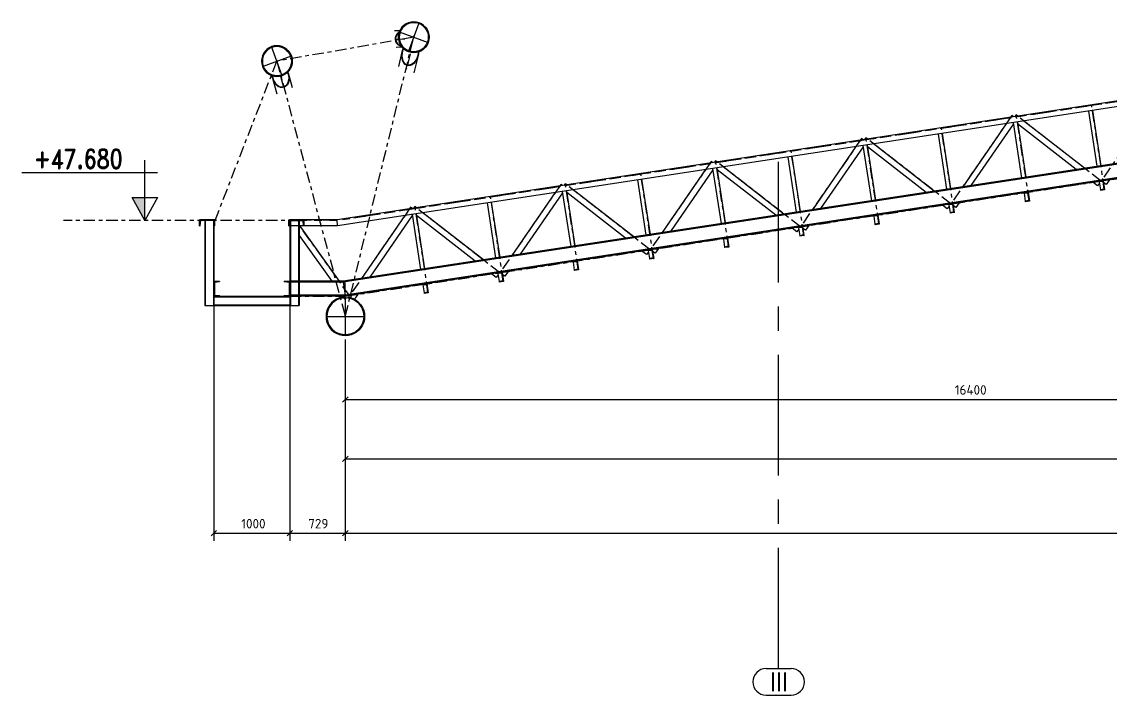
# Model space of a CAD drawing. Header units: millimetres. Extents: x 2368 to 8313, y 7493 to 11698.
# Drawn here: x 3819.5 to 4106.1, y 10291.8 to 10469 of the extents above; entities that cross this region are included whole.
import ezdxf
from ezdxf.enums import TextEntityAlignment as Align

# ---------------------------------------------------------------- set-up
doc = ezdxf.new("R2010")
doc.units = ezdxf.units.MM
for name, pattern in [('CENTER', [50.8, 31.75, -6.35, 6.35, -6.35]), ('XKITLINE00', [0]), ('XKITLINE02', [4, 2, -2]), ('XKITLINE03', [6, 3, -1, 1, -1])]:
    doc.linetypes.add(name, pattern=pattern)
doc.layers.add('3', color=120, linetype='Continuous')
doc.styles.add('ARIAL_NARROW', font='ARIALN.TTF')
doc.styles.add('ISOCPEUR', font='isocpeur.ttf')
doc.styles.add('ROMAND', font='romand.shx')

# ---------------------------------------------------------------- blocks, each defined once
blk = doc.blocks.new('KESIT')
for p, q in [((-3.74, 18.57), (-3.74, 20.07)), ((0.28, 20.07), (-3.74, 20.07)), ((19.72, 20.07), (23.74, 20.07)), ((23.74, 18.57), (23.74, 20.07)), ((-3.74, 18.57), (-3.57, 18.57)), ((-2.35, 19.9), (-2.4, 19.9)), ((-0.05, 19.9), (0, 19.9)), ((0.28, 18.57), (0.12, 18.57)), ((19.72, 18.57), (19.88, 18.57)), ((20, 19.9), (20.05, 19.9)), ((22.4, 19.9), (22.35, 19.9)), ((23.74, 18.57), (23.57, 18.57)), ((1.5, 4.02), (1.5, 3.86)), ((20, 0), (20, 4.13)), ((1.5, 0), (0, 0)), ((1.5, 0), (1.5, 0.17))]:
    blk.add_line(p, q)
at = {"color": 7, "linetype": 'XKITLINE00'}
for p, q in [((0.28, 18.57), (0.28, 20.07)), ((19.72, 18.57), (19.72, 20.07)), ((-3.57, 18.57), (-3.46, 19.9)), ((0, 19.9), (-3.46, 19.9)), ((-2.4, 19.9), (-2.4, -2.39)), ((-2.26, 19.9), (-2.26, -2.39)), ((-0.14, 19.9), (-0.14, -2.39)), ((0, 19.9), (0, 4.31)), ((0.11, 18.57), (0, 19.9)), ((0.12, 18.57), (0.11, 18.58)), ((19.88, 18.57), (19.89, 18.58)), ((19.89, 18.57), (20, 19.9)), ((20, 19.9), (20, -2.39)), ((20, 19.9), (23.46, 19.9)), ((20.14, 19.9), (20.14, -2.39)), ((22.26, 19.9), (22.26, -2.39)), ((22.4, 19.9), (22.4, -2.39)), ((23.57, 18.57), (23.46, 19.9)), ((0, 4.31), (0, 4.02)), ((1.5, 4.02), (0, 4.02)), ((0, 4.02), (0, -2.39)), ((1.5, 3.85), (0.17, 3.74)), ((0.17, 3.74), (0.17, 0.28)), ((1.5, 3.86), (1.49, 3.84)), ((20, 4.02), (18.5, 4.02)), ((18.5, 4.02), (18.5, 3.85)), ((19.83, 3.74), (18.5, 3.85)), ((19.83, 3.74), (19.83, 0.28)), ((20, 4.13), (20, 4)), ((20, 4), (20, 3.88)), ((1.5, 0.17), (0.17, 0.28)), ((19.83, 0.28), (18.5, 0.17)), ((18.5, 0), (18.5, 0.17)), ((20, 0), (18.5, 0)), ((-2.4, -1.89), (-2.4, -2.06)), ((22.4, -2.39), (-2.4, -2.39)), ((20, -0.14), (0, -0.14)), ((20, -2.25), (0, -2.25)), ((18.5, 0), (1.5, 0))]:
    blk.add_line(p, q, dxfattribs=at)
at = {"color": 1, "linetype": 'XKITLINE03'}
blk.add_line((20, 0), (20, 0.37), dxfattribs=at)
at = {"color": 1, "linetype": 'XKITLINE00'}
blk.add_circle((20, 0.18), 0.01, dxfattribs=at)

msp = doc.modelspace()

# ---------------------------------------------------------------- linework, layer by layer
at = {"color": 8, "linetype": 'XKITLINE00'}
for p, q in [((3919.478, 10467.4952), (3919.0721, 10466.9131)), ((3919.6588, 10467.3429), (3919.2765, 10466.7946)), ((3919.9784, 10467.9977), (3919.478, 10467.4952)), ((3920.1301, 10467.8162), (3919.6588, 10467.3429)), ((3920.5582, 10468.4054), (3919.9784, 10467.9977)), ((3920.6762, 10468.2001), (3920.1301, 10467.8162)), ((3921.1996, 10468.7057), (3920.5582, 10468.4054)), ((3921.2803, 10468.483), (3920.6762, 10468.2001)), ((3921.8832, 10468.8896), (3921.1996, 10468.7057)), ((3921.9241, 10468.6563), (3921.2803, 10468.483)), ((3922.5882, 10468.9516), (3921.8832, 10468.8896)), ((3922.5882, 10468.7146), (3921.9241, 10468.6563)), ((3923.2932, 10468.8896), (3922.5882, 10468.9516)), ((3923.2522, 10468.6563), (3922.5882, 10468.7146)), ((3923.896, 10468.483), (3923.2522, 10468.6563)), ((3923.9768, 10468.7057), (3923.2932, 10468.8896)), ((3924.5002, 10468.2001), (3923.896, 10468.483)), ((3924.6182, 10468.4054), (3923.9768, 10468.7057)), ((3925.0462, 10467.8162), (3924.5002, 10468.2001)), ((3925.1979, 10467.9977), (3924.6182, 10468.4054)), ((3925.0462, 10467.8162), (3925.5175, 10467.3429)), ((3925.1979, 10467.9977), (3925.6983, 10467.4952)), ((3925.5175, 10467.3429), (3925.8998, 10466.7946)), ((3925.6983, 10467.4952), (3926.1042, 10466.9131)), ((3918.8384, 10466.6109), (3917.558, 10466.5756)), ((3917.6943, 10464.7538), (3917.6769, 10464.2634)), ((3917.6769, 10464.2634), (3917.7882, 10463.783)), ((3917.8395, 10465.2295), (3917.6943, 10464.7538)), ((3917.8107, 10464.7405), (3917.7941, 10464.2725)), ((3917.7941, 10464.2725), (3917.9003, 10463.814)), ((3917.9493, 10465.1945), (3917.8107, 10464.7405)), ((3918.1052, 10465.6668), (3917.8395, 10465.2295)), ((3918.2029, 10465.6118), (3917.9493, 10465.1945)), ((3918.4782, 10466.0437), (3918.1052, 10465.6668)), ((3918.5588, 10465.9715), (3918.2029, 10465.6118)), ((3918.7497, 10466.2188), (3918.4782, 10466.0437)), ((3918.5898, 10465.5825), (3918.5282, 10464.8746)), ((3918.5282, 10465.2412), (3918.5282, 10464.8746)), ((3918.5282, 10464.8746), (3918.5898, 10464.1666)), ((3918.7094, 10466.0687), (3918.5588, 10465.9715)), ((3918.773, 10466.269), (3918.5898, 10465.5825)), ((3918.7497, 10466.2188), (3918.7094, 10466.0687)), ((3918.7655, 10466.2928), (3918.7497, 10466.2188)), ((3918.8223, 10465.5414), (3918.7642, 10464.8746)), ((3918.7642, 10464.8746), (3918.8223, 10464.2078)), ((3918.7823, 10466.337), (3918.7655, 10466.2928)), ((3919.0721, 10466.9131), (3918.773, 10466.269)), ((3918.8386, 10466.5275), (3918.7823, 10466.337)), ((3918.9948, 10466.1879), (3918.8223, 10465.5414)), ((3918.8384, 10466.6109), (3918.8386, 10466.5275)), ((3919.2765, 10466.7946), (3918.9948, 10466.1879)), ((3925.8998, 10466.7946), (3926.1815, 10466.1879)), ((3926.1042, 10466.9131), (3926.4033, 10466.269)), ((3926.1815, 10466.1879), (3926.3541, 10465.5414)), ((3926.3541, 10465.5414), (3926.4122, 10464.8746)), ((3926.4122, 10464.8746), (3926.3541, 10464.2078)), ((3926.4033, 10466.269), (3926.5865, 10465.5825)), ((3926.5865, 10465.5825), (3926.6482, 10464.8746)), ((3926.6482, 10464.8746), (3926.5865, 10464.1666)), ((3926.6482, 10465.2412), (3926.6482, 10464.8746)), ((3883.9784, 10461.6999), (3883.478, 10461.1974)), ((3884.1301, 10461.5184), (3883.6588, 10461.0451)), ((3884.5582, 10462.1075), (3883.9784, 10461.6999)), ((3884.6762, 10461.9023), (3884.1301, 10461.5184)), ((3885.1996, 10462.4078), (3884.5582, 10462.1075)), ((3885.2803, 10462.1852), (3884.6762, 10461.9023)), ((3885.8832, 10462.5918), (3885.1996, 10462.4078)), ((3885.9241, 10462.3584), (3885.2803, 10462.1852)), ((3886.5882, 10462.6537), (3885.8832, 10462.5918)), ((3886.5882, 10462.4167), (3885.9241, 10462.3584)), ((3887.2932, 10462.5918), (3886.5882, 10462.6537)), ((3887.2522, 10462.3584), (3886.5882, 10462.4167)), ((3887.896, 10462.1852), (3887.2522, 10462.3584)), ((3887.9768, 10462.4078), (3887.2932, 10462.5918)), ((3888.5002, 10461.9023), (3887.896, 10462.1852)), ((3888.6182, 10462.1075), (3887.9768, 10462.4078)), ((3889.0462, 10461.5184), (3888.5002, 10461.9023)), ((3889.1979, 10461.6999), (3888.6182, 10462.1075)), ((3889.0462, 10461.5184), (3889.5175, 10461.0451)), ((3889.1979, 10461.6999), (3889.6983, 10461.1974)), ((3917.7882, 10463.783), (3918.0227, 10463.3367)), ((3917.9003, 10463.814), (3918.1241, 10463.3881)), ((3919.4777, 10462.2543), (3917.9801, 10462.2131)), ((3918.0227, 10463.3367), (3918.3684, 10462.9468)), ((3918.1241, 10463.3881), (3918.4541, 10463.0161)), ((3918.8082, 10462.633), (3918.3684, 10462.9468)), ((3918.8738, 10462.7165), (3918.4541, 10463.0161)), ((3918.5898, 10464.1666), (3918.773, 10463.4802)), ((3918.773, 10463.4802), (3919.0721, 10462.8361)), ((3919.32, 10462.4109), (3918.8082, 10462.633)), ((3918.8223, 10464.2078), (3918.9948, 10463.5612)), ((3919.2603, 10462.5488), (3918.8738, 10462.7165)), ((3918.9948, 10463.5612), (3919.2765, 10462.9546)), ((3919.0721, 10462.8361), (3919.478, 10462.2539)), ((3919.2603, 10462.5488), (3919.3625, 10462.4018)), ((3919.2603, 10462.5488), (3919.2988, 10462.5028)), ((3919.2765, 10462.9546), (3919.6588, 10462.4063)), ((3919.3165, 10462.4856), (3919.2988, 10462.5028)), ((3919.3625, 10462.4018), (3919.32, 10462.4109)), ((3919.4011, 10462.3643), (3919.3625, 10462.4018)), ((3919.478, 10462.2539), (3919.9784, 10461.7514)), ((3919.7896, 10461.9133), (3919.5741, 10461.3763)), ((3919.6588, 10462.4063), (3920.1301, 10461.9329)), ((3919.8684, 10461.8397), (3919.6675, 10461.3392)), ((3919.7896, 10461.9133), (3919.8274, 10461.8715)), ((3919.8072, 10461.9054), (3919.7896, 10461.9133)), ((3919.8274, 10461.8903), (3919.8072, 10461.9054)), ((3919.8512, 10461.8792), (3919.8274, 10461.8903)), ((3919.8684, 10461.8397), (3919.8274, 10461.8715)), ((3919.888, 10461.8362), (3919.8684, 10461.8397)), ((3919.8991, 10461.831), (3919.888, 10461.8362)), ((3920.5582, 10461.3438), (3919.9784, 10461.7514)), ((3920.6762, 10461.549), (3920.1301, 10461.9329)), ((3921.2803, 10461.2661), (3920.6762, 10461.549)), ((3924.5002, 10461.549), (3923.896, 10461.2661)), ((3925.0462, 10461.9329), (3924.5002, 10461.549)), ((3925.1979, 10461.7514), (3924.6182, 10461.3438)), ((3925.5175, 10462.4063), (3925.0462, 10461.9329)), ((3925.6983, 10462.2539), (3925.1979, 10461.7514)), ((3925.8998, 10462.9546), (3925.5175, 10462.4063)), ((3926.1042, 10462.8361), (3925.6983, 10462.2539)), ((3926.1815, 10463.5612), (3925.8998, 10462.9546)), ((3926.4033, 10463.4802), (3926.1042, 10462.8361)), ((3926.3541, 10464.2078), (3926.1815, 10463.5612)), ((3926.5865, 10464.1666), (3926.4033, 10463.4802)), ((3882.5898, 10459.2848), (3882.5282, 10458.5769)), ((3882.5282, 10458.9415), (3882.5282, 10458.5769)), ((3882.5282, 10458.5769), (3882.5898, 10457.869)), ((3882.773, 10459.9712), (3882.5898, 10459.2848)), ((3882.8223, 10459.2437), (3882.7642, 10458.5769)), ((3882.7642, 10458.5769), (3882.8223, 10457.9101)), ((3883.0721, 10460.6153), (3882.773, 10459.9712)), ((3882.9948, 10459.8902), (3882.8223, 10459.2437)), ((3883.2765, 10460.4968), (3882.9948, 10459.8902)), ((3883.478, 10461.1974), (3883.0721, 10460.6153)), ((3883.6588, 10461.0451), (3883.2765, 10460.4968)), ((3889.5175, 10461.0451), (3889.8998, 10460.4968)), ((3889.6983, 10461.1974), (3890.1042, 10460.6153)), ((3889.8998, 10460.4968), (3890.1815, 10459.8902)), ((3890.1042, 10460.6153), (3890.4033, 10459.9712)), ((3890.1815, 10459.8902), (3890.3541, 10459.2437)), ((3890.3541, 10459.2437), (3890.4122, 10458.5769)), ((3890.4122, 10458.5769), (3890.3541, 10457.9101)), ((3890.4033, 10459.9712), (3890.5865, 10459.2848)), ((3890.5865, 10459.2848), (3890.6482, 10458.5769)), ((3890.6482, 10458.5769), (3890.5865, 10457.869)), ((3890.6482, 10458.9415), (3890.6482, 10458.5769)), ((3919.5741, 10461.3763), (3918.5519, 10457.1926)), ((3919.4113, 10460.6744), (3919.3592, 10459.9669)), ((3919.3592, 10459.9669), (3919.4204, 10459.2892)), ((3919.5741, 10461.3763), (3919.4113, 10460.6744)), ((3919.4204, 10459.2892), (3919.592, 10458.6753)), ((3919.5121, 10460.6693), (3919.4624, 10459.994)), ((3919.4624, 10459.994), (3919.5208, 10459.3473)), ((3919.6675, 10461.3392), (3919.5121, 10460.6693)), ((3919.5208, 10459.3473), (3919.6845, 10458.7615)), ((3919.592, 10458.6753), (3919.8651, 10458.1561)), ((3919.6845, 10458.7615), (3919.9452, 10458.266)), ((3921.1996, 10461.0434), (3920.5582, 10461.3438)), ((3921.8832, 10460.8595), (3921.1996, 10461.0434)), ((3921.9241, 10461.0929), (3921.2803, 10461.2661)), ((3922.5882, 10460.7976), (3921.8832, 10460.8595)), ((3922.5882, 10461.0345), (3921.9241, 10461.0929)), ((3922.9797, 10458.5943), (3922.5731, 10458.1326)), ((3923.2522, 10461.0929), (3922.5882, 10461.0345)), ((3923.2932, 10460.8595), (3922.5882, 10460.7976)), ((3923.6648, 10459.7484), (3922.6426, 10455.5646)), ((3923.3182, 10459.1546), (3922.9797, 10458.5943)), ((3923.3995, 10459.0873), (3923.0448, 10458.5001)), ((3923.896, 10461.2661), (3923.2522, 10461.0929)), ((3923.9768, 10461.0434), (3923.2932, 10460.8595)), ((3923.5715, 10459.7856), (3923.3182, 10459.1546)), ((3923.6648, 10459.7484), (3923.3995, 10459.0873)), ((3923.7268, 10460.4554), (3923.5715, 10459.7856)), ((3923.8277, 10460.4503), (3923.6648, 10459.7484)), ((3923.738, 10460.9729), (3923.7179, 10460.9738)), ((3923.7643, 10460.9649), (3923.7268, 10460.4554)), ((3923.7643, 10460.9649), (3923.738, 10460.9729)), ((3923.7976, 10460.9722), (3923.7643, 10460.9649)), ((3923.8682, 10461.0012), (3923.7976, 10460.9722)), ((3923.8422, 10461.004), (3923.8156, 10461.0001)), ((3923.8682, 10461.0012), (3923.8277, 10460.4503)), ((3923.8682, 10461.0012), (3923.8422, 10461.004)), ((3924.6182, 10461.3438), (3923.9768, 10461.0434)), ((3882.5898, 10457.869), (3882.773, 10457.1825)), ((3882.773, 10457.1825), (3883.0721, 10456.5385)), ((3882.8223, 10457.9101), (3882.9948, 10457.2636)), ((3882.9948, 10457.2636), (3883.2765, 10456.657)), ((3883.0721, 10456.5385), (3883.478, 10455.9563)), ((3883.2765, 10456.657), (3883.6588, 10456.1087)), ((3883.478, 10455.9563), (3883.9784, 10455.4539)), ((3883.6588, 10456.1087), (3884.1301, 10455.6354)), ((3889.5175, 10456.1087), (3889.0462, 10455.6354)), ((3889.6983, 10455.9563), (3889.1979, 10455.4539)), ((3889.4844, 10455.7176), (3889.4115, 10455.6338)), ((3889.4844, 10455.7176), (3889.4399, 10455.6969)), ((3889.4844, 10455.7176), (3889.5844, 10455.4898)), ((3889.8998, 10456.657), (3889.5175, 10456.1087)), ((3890.1042, 10456.5385), (3889.6983, 10455.9563)), ((3890.1815, 10457.2636), (3889.8998, 10456.657)), ((3890.4033, 10457.1825), (3890.1042, 10456.5385)), ((3890.3541, 10457.9101), (3890.1815, 10457.2636)), ((3890.5865, 10457.869), (3890.4033, 10457.1825)), ((3919.8651, 10458.1561), (3920.2263, 10457.7575)), ((3919.9452, 10458.266), (3920.2899, 10457.8856)), ((3920.6573, 10457.4996), (3920.2263, 10457.7575)), ((3920.7012, 10457.6395), (3920.2899, 10457.8856)), ((3921.1366, 10457.3953), (3920.6573, 10457.4996)), ((3921.1586, 10457.5399), (3920.7012, 10457.6395)), ((3921.6401, 10457.4497), (3921.1366, 10457.3953)), ((3921.6391, 10457.5919), (3921.1586, 10457.5399)), ((3922.1186, 10457.7928), (3921.6391, 10457.5919)), ((3922.1425, 10457.6603), (3921.6401, 10457.4497)), ((3922.5731, 10458.1326), (3922.1186, 10457.7928)), ((3922.6187, 10458.0164), (3922.1425, 10457.6603)), ((3923.0448, 10458.5001), (3922.6187, 10458.0164)), ((3884.5582, 10455.0462), (3883.9784, 10455.4539)), ((3884.6762, 10455.2515), (3884.1301, 10455.6354)), ((3885.1996, 10454.7459), (3884.5582, 10455.0462)), ((3885.2803, 10454.9686), (3884.6762, 10455.2515)), ((3885.8832, 10454.562), (3885.1996, 10454.7459)), ((3885.9241, 10454.7954), (3885.2803, 10454.9686)), ((3885.3611, 10454.7024), (3885.3351, 10454.6984)), ((3885.44, 10454.6576), (3885.3351, 10454.6984)), ((3885.3351, 10454.6984), (3885.3578, 10454.4484)), ((3885.3578, 10454.4484), (3885.5293, 10453.7828)), ((3885.4572, 10454.6603), (3885.44, 10454.6576)), ((3885.44, 10454.6576), (3885.4582, 10454.457)), ((3885.4831, 10454.6696), (3885.4572, 10454.6603)), ((3885.4582, 10454.457), (3885.6219, 10453.8217)), ((3885.5293, 10453.7828), (3886.5515, 10449.989)), ((3885.5293, 10453.7828), (3885.8025, 10453.1599)), ((3885.6219, 10453.8217), (3885.8826, 10453.2274)), ((3885.8025, 10453.1599), (3886.1637, 10452.6111)), ((3885.8826, 10453.2274), (3886.2273, 10452.7036)), ((3886.5882, 10454.5001), (3885.8832, 10454.562)), ((3886.5882, 10454.737), (3885.9241, 10454.7954)), ((3887.2522, 10454.7954), (3886.5882, 10454.737)), ((3887.2932, 10454.562), (3886.5882, 10454.5001)), ((3887.896, 10454.9686), (3887.2522, 10454.7954)), ((3887.9768, 10454.7459), (3887.2932, 10454.562)), ((3888.5002, 10455.2515), (3887.896, 10454.9686)), ((3888.6182, 10455.0462), (3887.9768, 10454.7459)), ((3889.0462, 10455.6354), (3888.5002, 10455.2515)), ((3889.1979, 10455.4539), (3888.6182, 10455.0462)), ((3889.5088, 10452.984), (3889.2556, 10452.5004)), ((3889.6022, 10452.9049), (3889.3368, 10452.3982)), ((3889.4086, 10455.6324), (3889.3679, 10455.6246)), ((3889.4115, 10455.6338), (3889.4918, 10455.4508)), ((3889.4918, 10455.4508), (3889.6555, 10454.8156)), ((3889.6642, 10453.5504), (3889.5088, 10452.984)), ((3889.5844, 10455.4898), (3890.6066, 10451.6961)), ((3889.5844, 10455.4898), (3889.7559, 10454.8242)), ((3889.765, 10453.4985), (3889.6022, 10452.9049)), ((3889.6555, 10454.8156), (3889.7139, 10454.1714)), ((3889.7139, 10454.1714), (3889.6642, 10453.5504)), ((3889.7559, 10454.8242), (3889.8171, 10454.1491)), ((3889.8171, 10454.1491), (3889.765, 10453.4985)), ((3886.1637, 10452.6111), (3886.5947, 10452.1639)), ((3886.2273, 10452.7036), (3886.6386, 10452.2768)), ((3887.0739, 10451.8406), (3886.5947, 10452.1639)), ((3887.096, 10451.9683), (3886.6386, 10452.2768)), ((3887.5774, 10451.6575), (3887.0739, 10451.8406)), ((3887.5765, 10451.7935), (3887.096, 10451.9683)), ((3888.056, 10451.7614), (3887.5765, 10451.7935)), ((3888.0799, 10451.6238), (3887.5774, 10451.6575)), ((3888.5105, 10451.8733), (3888.056, 10451.7614)), ((3888.5561, 10451.7411), (3888.0799, 10451.6238)), ((3888.9171, 10452.1239), (3888.5105, 10451.8733)), ((3888.9822, 10452.0037), (3888.5561, 10451.7411)), ((3889.2556, 10452.5004), (3888.9171, 10452.1239)), ((3889.3368, 10452.3982), (3888.9822, 10452.0037)), ((3901.6022, 10395.5689), (3900.9961, 10395.049)), ((3902.2819, 10395.9871), (3901.6022, 10395.5689)), ((3902.389, 10395.776), (3901.7409, 10395.3771)), ((3903.0184, 10396.2934), (3902.2819, 10395.9871)), ((3903.0913, 10396.0681), (3902.389, 10395.776)), ((3903.7935, 10396.4803), (3903.0184, 10396.2934)), ((3903.8304, 10396.2462), (3903.0913, 10396.0681)), ((3904.5882, 10396.5431), (3903.7935, 10396.4803)), ((3904.5882, 10396.3061), (3903.8304, 10396.2462)), ((3905.3459, 10396.2462), (3904.5882, 10396.3061)), ((3906.085, 10396.0681), (3905.3459, 10396.2462)), ((3906.158, 10396.2934), (3905.3828, 10396.4803)), ((3906.7873, 10395.776), (3906.085, 10396.0681)), ((3906.8944, 10395.9871), (3906.158, 10396.2934)), ((3907.4354, 10395.3771), (3906.7873, 10395.776)), ((3907.5741, 10395.5689), (3906.8944, 10395.9871)), ((3908.1803, 10395.049), (3907.5741, 10395.5689)), ((3899.7568, 10393.0183), (3899.5707, 10392.2399)), ((3900.0618, 10393.7578), (3899.7568, 10393.0183)), ((3899.9812, 10392.9451), (3899.8038, 10392.2029)), ((3900.2721, 10393.6502), (3899.9812, 10392.9451)), ((3900.4784, 10394.4403), (3900.0618, 10393.7578)), ((3900.6693, 10394.301), (3900.2721, 10393.6502)), ((3900.9961, 10395.049), (3900.4784, 10394.4403)), ((3901.1629, 10394.8814), (3900.6693, 10394.301)), ((3901.7409, 10395.3771), (3901.1629, 10394.8814)), ((3908.0134, 10394.8814), (3907.4354, 10395.3771)), ((3908.0134, 10394.8814), (3908.507, 10394.301)), ((3908.1803, 10395.049), (3908.698, 10394.4403)), ((3908.507, 10394.301), (3908.9042, 10393.6502)), ((3908.698, 10394.4403), (3909.1145, 10393.7578)), ((3908.9042, 10393.6502), (3909.1951, 10392.9451)), ((3909.1145, 10393.7578), (3909.4195, 10393.0183)), ((3909.1951, 10392.9451), (3909.3725, 10392.2029)), ((3909.4195, 10393.0183), (3909.6056, 10392.2399)), ((3899.5707, 10392.2399), (3899.5082, 10391.442)), ((3899.5082, 10391.8074), (3899.5082, 10391.442)), ((3899.5082, 10391.442), (3899.5707, 10390.644)), ((3899.5707, 10390.644), (3899.7568, 10389.8656)), ((3899.8038, 10392.2029), (3899.7442, 10391.442)), ((3899.7442, 10391.442), (3899.8038, 10390.681)), ((3899.7568, 10389.8656), (3900.0618, 10389.1261)), ((3899.8038, 10390.681), (3899.9812, 10389.9388)), ((3899.9812, 10389.9388), (3900.2721, 10389.2337)), ((3909.1951, 10389.9388), (3908.9042, 10389.2337)), ((3909.4195, 10389.8656), (3909.1145, 10389.1261)), ((3909.3725, 10390.681), (3909.1951, 10389.9388)), ((3909.3725, 10392.2029), (3909.4322, 10391.442)), ((3909.4322, 10391.442), (3909.3725, 10390.681)), ((3909.6056, 10390.644), (3909.4195, 10389.8656)), ((3909.6056, 10392.2399), (3909.6682, 10391.442)), ((3909.6682, 10391.442), (3909.6056, 10390.644)), ((3909.6682, 10391.8074), (3909.6682, 10391.442)), ((3900.0618, 10389.1261), (3900.4784, 10388.4436)), ((3900.2721, 10389.2337), (3900.6693, 10388.5829)), ((3900.4784, 10388.4436), (3900.9961, 10387.8349)), ((3900.6693, 10388.5829), (3901.1629, 10388.0025)), ((3901.6022, 10387.315), (3900.9961, 10387.8349)), ((3901.7409, 10387.5068), (3901.1629, 10388.0025)), ((3902.2819, 10386.8968), (3901.6022, 10387.315)), ((3902.389, 10387.1079), (3901.7409, 10387.5068)), ((3903.0184, 10386.5905), (3902.2819, 10386.8968)), ((3903.0913, 10386.8158), (3902.389, 10387.1079)), ((3906.7873, 10387.1079), (3906.085, 10386.8158)), ((3906.8944, 10386.8968), (3906.158, 10386.5905)), ((3907.4354, 10387.5068), (3906.7873, 10387.1079)), ((3907.5741, 10387.315), (3906.8944, 10386.8968)), ((3908.0134, 10388.0025), (3907.4354, 10387.5068)), ((3908.1803, 10387.8349), (3907.5741, 10387.315)), ((3908.507, 10388.5829), (3908.0134, 10388.0025)), ((3908.698, 10388.4436), (3908.1803, 10387.8349)), ((3908.9042, 10389.2337), (3908.507, 10388.5829)), ((3909.1145, 10389.1261), (3908.698, 10388.4436)), ((3903.7935, 10386.4036), (3903.0184, 10386.5905)), ((3903.8304, 10386.6377), (3903.0913, 10386.8158)), ((3904.5882, 10386.3408), (3903.7935, 10386.4036)), ((3904.5882, 10386.5778), (3903.8304, 10386.6377)), ((3905.3459, 10386.6377), (3904.5882, 10386.5778)), ((3905.3828, 10386.4036), (3904.5882, 10386.3408)), ((3906.085, 10386.8158), (3905.3459, 10386.6377)), ((3906.158, 10386.5905), (3905.3828, 10386.4036))]:
    msp.add_line(p, q, dxfattribs=at)
at = {"color": 3, "linetype": 'XKITLINE00'}
for p, q in [((3921.1996, 10461.0434), (3923.9768, 10468.7057)), ((3918.773, 10466.269), (3926.4033, 10463.4802)), ((3887.9768, 10454.7459), (3885.1996, 10462.4078)), ((3882.773, 10457.1825), (3890.4033, 10459.9712)), ((3904.5882, 10396.5431), (3904.5882, 10386.3408)), ((3899.5082, 10391.442), (3909.6682, 10391.442)), ((4015.3067, 10298.7746), (4021.8697, 10298.7746)), ((4015.3067, 10291.7746), (4021.8697, 10291.7746))]:
    msp.add_line(p, q, dxfattribs=at)
at = {"color": 7, "linetype": 'XKITLINE00'}
for p, q in [((3923.0934, 10468.6702), (3923.3087, 10468.8855)), ((4230.0452, 10466.7627), (3902.4133, 10416.8036)), ((4230.2358, 10465.2744), (3902.527, 10415.3036)), ((3918.5898, 10464.1666), (3918.8069, 10464.3837)), ((3887.0933, 10462.3724), (3887.3085, 10462.5876)), ((3917.7882, 10463.783), (3917.8813, 10463.8961)), ((3917.7882, 10463.783), (3917.7882, 10463.783)), ((3918.9482, 10462.5722), (3919.0161, 10462.6547)), ((3919.4204, 10459.2892), (3919.5172, 10459.3872)), ((3882.5898, 10457.869), (3882.8069, 10458.086)), ((3885.5286, 10454.1837), (3885.3578, 10454.4484)), ((3885.3578, 10454.4484), (3885.3578, 10454.4484)), ((3887.0152, 10451.8802), (3886.8523, 10452.1326)), ((4231.9852, 10450.7017), (3903.9852, 10400.6872)), ((4232.0108, 10450.5336), (3904.0108, 10400.5192)), ((4232.0268, 10450.4284), (3904.5882, 10400.4996)), ((4232.5465, 10447.0206), (3904.5672, 10397.0093)), ((4232.5625, 10446.9154), (3904.5753, 10396.9029)), ((4079.9247, 10444.2541), (4079.6297, 10443.8265)), ((4080.3789, 10443.9408), (4079.9247, 10444.2541)), ((4081.0738, 10444.4317), (4080.7345, 10443.995)), ((4081.488, 10444.1099), (4081.0738, 10444.4317)), ((4100.0809, 10445.4277), (4102.2922, 10430.9257)), ((4101.1683, 10445.5935), (4103.3796, 10431.0915)), ((4078.4596, 10442.1307), (4067.0165, 10425.5467)), ((4080.3616, 10442.07), (4069.189, 10425.878)), ((4080.3093, 10442.4128), (4082.5207, 10427.9109)), ((4081.3968, 10442.5786), (4083.6081, 10428.0767)), ((4096.9054, 10430.1043), (4081.4701, 10442.0975)), ((4099.0853, 10430.4367), (4083.1204, 10442.8415)), ((4060.5379, 10439.3979), (4062.7492, 10424.896)), ((4061.6253, 10439.5638), (4063.8366, 10425.0619)), ((4038.9166, 10436.101), (4027.4736, 10419.5171)), ((4040.8186, 10436.0403), (4029.6461, 10419.8484)), ((4040.3817, 10438.2244), (4040.0867, 10437.7968)), ((4040.8359, 10437.911), (4040.3817, 10438.2244)), ((4040.7663, 10436.3831), (4042.9777, 10421.8812)), ((4041.5308, 10438.4019), (4041.1915, 10437.9652)), ((4041.945, 10438.0801), (4041.5308, 10438.4019)), ((4041.8538, 10436.5489), (4044.0651, 10422.047)), ((4057.3623, 10424.0746), (4041.9271, 10436.0678)), ((4059.5422, 10424.407), (4043.5774, 10436.8117)), ((4020.9949, 10433.3682), (4023.2062, 10418.8664)), ((4022.0823, 10433.534), (4024.2936, 10419.0322)), ((4122.6667, 10429.9862), (3904.5882, 10396.7329)), ((3999.3736, 10430.0713), (3987.9307, 10413.4875)), ((4001.2756, 10430.0106), (3990.1032, 10413.8187)), ((4000.8387, 10432.1947), (4000.5437, 10431.767)), ((4001.2929, 10431.8813), (4000.8387, 10432.1947)), ((4001.2234, 10430.3533), (4003.4347, 10415.8516)), ((4001.9878, 10432.3722), (4001.6485, 10431.9355)), ((4002.402, 10432.0504), (4001.9878, 10432.3722)), ((4002.3108, 10430.5191), (4004.5221, 10416.0174)), ((4017.8192, 10418.045), (4002.3841, 10430.038)), ((4019.9992, 10418.3774), (4004.0344, 10430.782)), ((3981.4519, 10427.3385), (3983.6632, 10412.8368)), ((3982.5393, 10427.5043), (3984.7506, 10413.0026)), ((4103.9827, 10427.1369), (4102.8952, 10426.9711)), ((4103.9826, 10427.1372), (4103.9827, 10427.1369)), ((4103.9827, 10427.1369), (4104.3444, 10424.7643)), ((4105.6117, 10427.3856), (4104.7559, 10426.1453)), ((3961.2958, 10426.1649), (3961.0007, 10425.7373)), ((3961.75, 10425.8515), (3961.2958, 10426.1649)), ((3961.6804, 10424.3236), (3963.8917, 10409.8219)), ((3962.4448, 10426.3425), (3962.1055, 10425.9058)), ((3962.859, 10426.0207), (3962.4448, 10426.3425)), ((3962.7678, 10424.4894), (3964.9791, 10409.9878)), ((3980.4561, 10412.3477), (3964.4915, 10424.7522)), ((4102.4572, 10425.7905), (4101.2586, 10426.7218)), ((4102.9738, 10426.4555), (4102.4572, 10425.7905)), ((4102.8952, 10426.9714), (4102.8952, 10426.9711)), ((4102.8952, 10426.9711), (4102.9157, 10426.8366)), ((4102.9157, 10426.8366), (4103.0297, 10426.9916)), ((4103.8763, 10426.9054), (4102.9157, 10426.8366)), ((4102.9157, 10426.8366), (4103.2365, 10424.7329)), ((4104.174, 10424.9536), (4103.2365, 10424.7329)), ((4103.2365, 10424.7329), (4103.257, 10424.5985)), ((4104.3444, 10424.7643), (4103.257, 10424.5985)), ((4103.8763, 10426.9054), (4104.174, 10424.9536)), ((4103.9806, 10426.2214), (4104.0979, 10426.3809)), ((4104.7559, 10426.1453), (4104.0607, 10426.6249)), ((3941.9089, 10421.3087), (3944.1202, 10406.8071)), ((3942.9963, 10421.4745), (3945.2076, 10406.9729)), ((3959.8306, 10424.0415), (3948.3877, 10407.4579)), ((3961.7326, 10423.9808), (3950.5603, 10407.7891)), ((3978.2761, 10412.0153), (3962.8412, 10424.0083)), ((4066.0688, 10421.356), (4065.2129, 10420.1156)), ((4083.1236, 10423.9566), (4083.1237, 10423.9562)), ((4084.2111, 10424.122), (4083.1237, 10423.9562)), ((4083.1237, 10423.9562), (4083.1442, 10423.8218)), ((4083.1442, 10423.8218), (4083.2581, 10423.9767)), ((4084.1048, 10423.8905), (4083.1442, 10423.8218)), ((4083.1442, 10423.8218), (4083.465, 10421.7181)), ((4084.4024, 10421.9387), (4083.465, 10421.7181)), ((4083.465, 10421.7181), (4083.4855, 10421.5836)), ((4084.5729, 10421.7494), (4083.4855, 10421.5836)), ((4084.1048, 10423.8905), (4084.4024, 10421.9387)), ((4084.2091, 10423.2066), (4084.3264, 10423.3661)), ((4084.2111, 10424.1224), (4084.2111, 10424.122)), ((4084.2111, 10424.122), (4084.5729, 10421.7494)), ((3921.7528, 10420.1352), (3921.4577, 10419.7075)), ((3922.207, 10419.8218), (3921.7528, 10420.1352)), ((3922.9018, 10420.3128), (3922.5625, 10419.876)), ((3923.316, 10419.9909), (3922.9018, 10420.3128)), ((3923.2248, 10418.4597), (3925.4361, 10403.9581)), ((3940.913, 10406.3181), (3924.9485, 10418.7225)), ((4062.9142, 10419.7608), (4061.7155, 10420.6922)), ((4063.4309, 10420.4258), (4062.9142, 10419.7608)), ((4064.4397, 10421.1072), (4063.3522, 10420.9413)), ((4063.3522, 10420.9417), (4063.3522, 10420.9413)), ((4063.3522, 10420.9413), (4063.3727, 10420.8069)), ((4063.3727, 10420.8069), (4063.4867, 10420.9618)), ((4064.3334, 10420.8757), (4063.3727, 10420.8069)), ((4063.3727, 10420.8069), (4063.6935, 10418.7032)), ((4064.631, 10418.9238), (4063.6935, 10418.7032)), ((4063.6935, 10418.7032), (4063.714, 10418.5688)), ((4064.8015, 10418.7346), (4063.714, 10418.5688)), ((4064.3334, 10420.8757), (4064.631, 10418.9238)), ((4064.4377, 10420.1917), (4064.5549, 10420.3512)), ((4064.4396, 10421.1076), (4064.4397, 10421.1072)), ((4064.4397, 10421.1072), (4064.8015, 10418.7346)), ((4065.2129, 10420.1156), (4064.5177, 10420.5952)), ((3902.4133, 10416.8036), (3889.8806, 10416.8036)), ((3890.0083, 10415.5644), (3890.0083, 10400.8606)), ((3890.1443, 10415.5644), (3890.1443, 10400.7329)), ((3892.2723, 10415.5644), (3892.2723, 10400.7329)), ((3892.4083, 10415.5644), (3892.4083, 10400.7329)), ((3920.2876, 10418.0118), (3908.8448, 10401.4282)), ((3922.1896, 10417.9511), (3911.0173, 10401.7595)), ((3922.1374, 10418.2939), (3924.3487, 10403.7923)), ((3938.733, 10405.9857), (3923.2982, 10417.9786)), ((4043.5806, 10417.9269), (4043.5807, 10417.9265)), ((4044.6681, 10418.0923), (4043.5807, 10417.9265)), ((4043.5807, 10417.9265), (4043.6012, 10417.792)), ((4043.6012, 10417.792), (4043.7152, 10417.947)), ((4044.5618, 10417.8608), (4043.6012, 10417.792)), ((4043.6012, 10417.792), (4043.922, 10415.6883)), ((4044.8594, 10415.909), (4043.922, 10415.6883)), ((4043.922, 10415.6883), (4043.9425, 10415.5539)), ((4045.0299, 10415.7197), (4043.9425, 10415.5539)), ((4044.5618, 10417.8608), (4044.8594, 10415.909)), ((4044.6661, 10417.1768), (4044.7834, 10417.3363)), ((4044.6681, 10418.0927), (4044.6681, 10418.0923)), ((4044.6681, 10418.0923), (4045.0299, 10415.7197)), ((3902.527, 10415.3036), (3889.7482, 10415.3036)), ((3892.7049, 10415.0754), (3892.4083, 10414.8629)), ((3892.4083, 10412.7424), (3901.014, 10400.7329)), ((3892.7049, 10415.0754), (3902.9824, 10400.7329)), ((4023.3712, 10413.7311), (4022.1724, 10414.6625)), ((4023.8879, 10414.396), (4023.3712, 10413.7311)), ((4023.8092, 10414.9121), (4023.8093, 10414.9116)), ((4024.8967, 10415.0774), (4023.8093, 10414.9116)), ((4023.8093, 10414.9116), (4023.8298, 10414.7772)), ((4023.8298, 10414.7772), (4023.9437, 10414.9321)), ((4024.7904, 10414.846), (4023.8298, 10414.7772)), ((4023.8298, 10414.7772), (4024.1505, 10412.6735)), ((4025.088, 10412.8941), (4024.1505, 10412.6735)), ((4024.1505, 10412.6735), (4024.171, 10412.539)), ((4025.2585, 10412.7048), (4024.171, 10412.539)), ((4024.7904, 10414.846), (4025.088, 10412.8941)), ((4024.8947, 10414.162), (4025.012, 10414.3215)), ((4024.8966, 10415.0779), (4024.8967, 10415.0774)), ((4024.8967, 10415.0774), (4025.2585, 10412.7048)), ((4025.6699, 10414.0858), (4024.9747, 10414.5655)), ((4026.5259, 10415.3264), (4025.6699, 10414.0858)), ((4004.0376, 10411.8973), (4004.0377, 10411.8967)), ((4005.1252, 10412.0626), (4004.0377, 10411.8967)), ((4004.0377, 10411.8967), (4004.0582, 10411.7623)), ((4004.0582, 10411.7623), (4004.1722, 10411.9172)), ((4005.0188, 10411.8311), (4004.0582, 10411.7623)), ((4004.0582, 10411.7623), (4004.379, 10409.6586)), ((4005.3165, 10409.8792), (4004.379, 10409.6586)), ((4005.0188, 10411.8311), (4005.3165, 10409.8792)), ((4005.1231, 10411.1471), (4005.2404, 10411.3066)), ((4005.1251, 10412.0631), (4005.1252, 10412.0626)), ((4005.1252, 10412.0626), (4005.4869, 10409.69)), ((3983.8282, 10407.7013), (3982.6293, 10408.6329)), ((3984.3449, 10408.3663), (3983.8282, 10407.7013)), ((3984.2662, 10408.8825), (3984.2663, 10408.8819)), ((3985.3537, 10409.0477), (3984.2663, 10408.8819)), ((3984.2663, 10408.8819), (3984.2868, 10408.7474)), ((3984.2868, 10408.7474), (3984.4007, 10408.9024)), ((3985.2474, 10408.8162), (3984.2868, 10408.7474)), ((3984.2868, 10408.7474), (3984.6075, 10406.6437)), ((3985.2474, 10408.8162), (3985.545, 10406.8644)), ((3985.3517, 10408.1322), (3985.469, 10408.2917)), ((3985.3536, 10409.0483), (3985.3537, 10409.0477)), ((3985.3537, 10409.0477), (3985.7155, 10406.6751)), ((3986.1269, 10408.0561), (3985.4318, 10408.5357)), ((3986.9829, 10409.2967), (3986.1269, 10408.0561)), ((4004.379, 10409.6586), (4004.3995, 10409.5242)), ((4005.4869, 10409.69), (4004.3995, 10409.5242)), ((3964.4946, 10405.8676), (3964.4947, 10405.867)), ((3965.5822, 10406.0328), (3964.4947, 10405.867)), ((3964.4947, 10405.867), (3964.5152, 10405.7326)), ((3964.5152, 10405.7326), (3964.6292, 10405.8875)), ((3965.4758, 10405.8014), (3964.5152, 10405.7326)), ((3964.5152, 10405.7326), (3964.836, 10403.6289)), ((3965.4758, 10405.8014), (3965.7735, 10403.8495)), ((3965.5801, 10405.1174), (3965.6974, 10405.2769)), ((3965.5821, 10406.0335), (3965.5822, 10406.0328)), ((3965.5822, 10406.0328), (3965.9439, 10403.6603)), ((3985.545, 10406.8644), (3984.6075, 10406.6437)), ((3984.6075, 10406.6437), (3984.628, 10406.5093)), ((3985.7155, 10406.6751), (3984.628, 10406.5093)), ((3944.2852, 10401.6716), (3943.0862, 10402.6032)), ((3944.8019, 10402.3366), (3944.2852, 10401.6716)), ((3944.7232, 10402.8528), (3944.7233, 10402.8521)), ((3945.8107, 10403.018), (3944.7233, 10402.8521)), ((3944.7233, 10402.8521), (3944.7438, 10402.7177)), ((3944.7438, 10402.7177), (3944.8577, 10402.8726)), ((3945.7044, 10402.7865), (3944.7438, 10402.7177)), ((3944.7438, 10402.7177), (3945.0646, 10400.614)), ((3945.7044, 10402.7865), (3946.002, 10400.8347)), ((3945.8087, 10402.1025), (3945.926, 10402.262)), ((3945.8106, 10403.0186), (3945.8107, 10403.018)), ((3945.8107, 10403.018), (3946.1725, 10400.6454)), ((3946.5839, 10402.0264), (3945.8888, 10402.506)), ((3947.44, 10403.2671), (3946.5839, 10402.0264)), ((3965.7735, 10403.8495), (3964.836, 10403.6289)), ((3964.836, 10403.6289), (3964.8565, 10403.4944)), ((3965.9439, 10403.6603), (3964.8565, 10403.4944)), ((3904.5882, 10400.7329), (3890.0082, 10400.7329)), ((3904.5882, 10400.5629), (3890.0082, 10400.5629)), ((3904.0204, 10400.4565), (3890.0082, 10400.4565)), ((3904.0269, 10400.414), (3903.9852, 10400.6872)), ((3904.3059, 10400.4565), (3904.0269, 10400.414)), ((3904.0269, 10400.414), (3904.546, 10397.0093)), ((3904.5882, 10400.4565), (3904.3059, 10400.4565)), ((3904.5882, 10397.0125), (3904.5882, 10400.7329)), ((3924.9516, 10399.838), (3924.9517, 10399.8373)), ((3926.0392, 10400.0031), (3924.9517, 10399.8373)), ((3924.9517, 10399.8373), (3924.9722, 10399.7028)), ((3924.9722, 10399.7028), (3925.0862, 10399.8578)), ((3925.9329, 10399.7716), (3924.9722, 10399.7028)), ((3924.9722, 10399.7028), (3925.293, 10397.5991)), ((3925.9329, 10399.7716), (3926.2305, 10397.8198)), ((3926.0372, 10399.0876), (3926.1545, 10399.2471)), ((3926.0391, 10400.0038), (3926.0392, 10400.0031)), ((3926.0392, 10400.0031), (3926.401, 10397.6305)), ((3946.002, 10400.8347), (3945.0646, 10400.614)), ((3945.0646, 10400.614), (3945.0851, 10400.4796)), ((3946.1725, 10400.6454), (3945.0851, 10400.4796)), ((3904.5672, 10397.0093), (3890.0082, 10397.0093)), ((3904.5882, 10396.9029), (3890.0082, 10396.9029)), ((3904.5882, 10396.7329), (3890.0082, 10396.7329)), ((3904.2077, 10396.2761), (3904.4246, 10395.9734)), ((3904.8591, 10396.2847), (3904.4246, 10395.9734)), ((3904.5625, 10396.901), (3904.5882, 10396.7329)), ((3904.5882, 10396.9029), (3904.5882, 10396.7329)), ((3905.4024, 10396.4756), (3905.1857, 10396.2589)), ((3905.7251, 10396.9053), (3905.5004, 10396.7442)), ((3905.7246, 10396.9062), (3905.724, 10396.9053)), ((3906.2316, 10396.5551), (3905.724, 10396.9053)), ((3905.7245, 10396.9062), (3905.7251, 10396.9053)), ((3907.8971, 10397.2375), (3907.1342, 10396.1318)), ((3926.2305, 10397.8198), (3925.293, 10397.5991)), ((3925.293, 10397.5991), (3925.3135, 10397.4647)), ((3926.401, 10397.6305), (3925.3135, 10397.4647)), ((3899.7896, 10390.8628), (3899.5707, 10390.644))]:
    msp.add_line(p, q, dxfattribs=at)
at = {"color": 241, "linetype": 'XKITLINE03'}
for p, q in [((3922.5882, 10464.8746), (3886.5882, 10458.5769)), ((3904.5882, 10391.442), (3922.5882, 10464.8746)), ((3870.3082, 10416.6335), (3886.5882, 10458.5769)), ((3886.5882, 10458.5769), (3904.5882, 10391.442))]:
    msp.add_line(p, q, dxfattribs=at)
at = {"color": 3, "linetype": 'XKITLINE02'}
for p, q in [((4230.0668, 10466.594), (3902.4262, 10416.6336)), ((3902.4262, 10416.6336), (3890.1329, 10416.6336))]:
    msp.add_line(p, q, dxfattribs=at)
at = {"color": 1, "linetype": 'XKITLINE03'}
for p, q in [((4232.1065, 10466.9051), (3904.1371, 10416.8944)), ((4119.4677, 10450.2839), (4103.4389, 10427.054)), ((3904.5882, 10396.7329), (4232.5881, 10446.7474)), ((4079.9247, 10444.2541), (4063.896, 10421.0242)), ((4103.4389, 10427.054), (4081.0738, 10444.4317)), ((4104.3444, 10424.7643), (4100.9678, 10446.9083)), ((4084.5729, 10421.7494), (4081.1963, 10443.8935)), ((4064.8015, 10418.7346), (4061.4248, 10440.8786)), ((4040.3817, 10438.2244), (4024.353, 10414.9945)), ((4063.8959, 10421.0242), (4041.5308, 10438.4019)), ((4045.0299, 10415.7197), (4041.6533, 10437.8637)), ((4025.2585, 10412.7048), (4021.8818, 10434.8489)), ((4000.8387, 10432.1947), (3984.81, 10408.9648)), ((4024.3529, 10414.9945), (4001.9878, 10432.3722)), ((4005.4869, 10409.69), (4002.1103, 10431.834)), ((3985.7155, 10406.6751), (3982.3388, 10428.8191)), ((4103.9827, 10427.1369), (4103.9827, 10427.1369)), ((3961.2958, 10426.1649), (3945.267, 10402.9351)), ((3984.8099, 10408.9648), (3962.4448, 10426.3425)), ((3965.9439, 10403.6603), (3962.5673, 10425.8043)), ((3946.1725, 10400.6454), (3942.7958, 10422.7894)), ((4084.2111, 10424.122), (4084.2111, 10424.122)), ((3921.7528, 10420.1352), (3905.724, 10396.9053)), ((3945.2669, 10402.9351), (3922.9018, 10420.3128)), ((3926.401, 10397.6305), (3923.0243, 10419.7746)), ((4064.4397, 10421.1072), (4064.4397, 10421.1072)), ((3890.0083, 10416.8944), (3890.0083, 10404.3588)), ((3892.7083, 10416.8036), (3902.4133, 10416.8036)), ((4044.6681, 10418.0923), (4044.6681, 10418.0923)), ((3905.7251, 10396.9053), (3892.7049, 10415.0754)), ((4024.8967, 10415.0774), (4024.8967, 10415.0774)), ((4005.1252, 10412.0626), (4005.1252, 10412.0626)), ((3985.3537, 10409.0477), (3985.3537, 10409.0477)), ((3965.5822, 10406.0328), (3965.5822, 10406.0328)), ((3945.8107, 10403.018), (3945.8107, 10403.018)), ((3926.0392, 10400.0031), (3926.0392, 10400.0031)), ((3890.0082, 10396.7329), (3904.5882, 10396.7329))]:
    msp.add_line(p, q, dxfattribs=at)
at = {"color": 8, "linetype": 'XKITLINE03'}
for p, q in [((3917.7691, 10464.3943), (3920.2434, 10464.4625)), ((3922.5882, 10464.8746), (3922.5882, 10465.2412)), ((3886.5882, 10458.5769), (3886.5882, 10458.9415)), ((3921.6195, 10460.5624), (3920.5973, 10456.3786)), ((3887.5568, 10454.6363), (3888.579, 10450.8425)), ((3904.5882, 10391.442), (3904.5882, 10391.8074))]:
    msp.add_line(p, q, dxfattribs=at)
at = {"color": 1, "linetype": 'XKITLINE00'}
for p, q in [((4079.9209, 10444.2449), (4079.9209, 10444.2449)), ((4081.07, 10444.4224), (4081.07, 10444.4224)), ((4100.964, 10446.8991), (4100.964, 10446.8991)), ((4081.1924, 10443.8842), (4081.1924, 10443.8842)), ((4061.421, 10440.8694), (4061.421, 10440.8694)), ((4040.3779, 10438.2152), (4040.3779, 10438.2152)), ((4041.527, 10438.3927), (4041.527, 10438.3927)), ((4041.6494, 10437.8545), (4041.6494, 10437.8545)), ((4021.878, 10434.8396), (4021.878, 10434.8396)), ((4000.8349, 10432.1854), (4000.8349, 10432.1854)), ((4001.984, 10432.363), (4001.984, 10432.363)), ((4002.1065, 10431.8248), (4002.1065, 10431.8248)), ((3982.335, 10428.8099), (3982.335, 10428.8099)), ((4103.435, 10427.0447), (4103.435, 10427.0447)), ((4103.4351, 10427.0447), (4103.4351, 10427.0447)), ((4103.9788, 10427.1276), (4103.9788, 10427.1276)), ((3961.2919, 10426.1557), (3961.2919, 10426.1557)), ((3962.441, 10426.3332), (3962.441, 10426.3332)), ((3962.5635, 10425.795), (3962.5635, 10425.795)), ((4104.3406, 10424.7551), (4104.3406, 10424.7551)), ((3942.792, 10422.7802), (3942.792, 10422.7802)), ((4084.2073, 10424.1128), (4084.2073, 10424.1128)), ((4084.5691, 10421.7402), (4084.5691, 10421.7402)), ((3921.7489, 10420.126), (3921.7489, 10420.126)), ((3922.898, 10420.3035), (3922.898, 10420.3035)), ((3923.0205, 10419.7653), (3923.0205, 10419.7653)), ((4063.8921, 10421.015), (4063.8921, 10421.015)), ((4063.8921, 10421.015), (4063.8921, 10421.015)), ((4064.4358, 10421.0979), (4064.4358, 10421.0979)), ((4064.7976, 10418.7253), (4064.7976, 10418.7253)), ((4044.6643, 10418.083), (4044.6643, 10418.083)), ((4045.0261, 10415.7105), (4045.0261, 10415.7105)), ((3892.7011, 10415.0662), (3892.7011, 10415.0662)), ((4024.3491, 10414.9853), (4024.3491, 10414.9853)), ((4024.3491, 10414.9853), (4024.3491, 10414.9853)), ((4024.8929, 10415.0682), (4024.8929, 10415.0682)), ((4025.2546, 10412.6956), (4025.2546, 10412.6956)), ((4005.1213, 10412.0533), (4005.1213, 10412.0533)), ((3984.8061, 10408.9555), (3984.8061, 10408.9555)), ((3984.8061, 10408.9555), (3984.8061, 10408.9555)), ((3985.3499, 10409.0385), (3985.3499, 10409.0385)), ((4005.4831, 10409.6807), (4005.4831, 10409.6807)), ((3965.5783, 10406.0236), (3965.5783, 10406.0236)), ((3985.7116, 10406.6659), (3985.7116, 10406.6659)), ((3945.2631, 10402.9258), (3945.2631, 10402.9258)), ((3945.2632, 10402.9258), (3945.2632, 10402.9258)), ((3945.8069, 10403.0087), (3945.8069, 10403.0087)), ((3965.9401, 10403.651), (3965.9401, 10403.651)), ((3926.0353, 10399.9939), (3926.0353, 10399.9939)), ((3946.1687, 10400.6361), (3946.1687, 10400.6361)), ((3904.5843, 10396.7237), (3904.5843, 10396.7237)), ((3904.5843, 10396.7237), (3904.5843, 10396.7237)), ((3905.7202, 10396.8961), (3905.7202, 10396.8961)), ((3905.7213, 10396.8961), (3905.7213, 10396.8961)), ((3926.3971, 10397.6213), (3926.3971, 10397.6213))]:
    msp.add_line(p, q, dxfattribs=at)
at = {"color": 6, "linetype": 'CENTER'}
msp.add_line((4018.5882, 10298.7746), (4018.5882, 10435.5028), dxfattribs=at)
at = {"color": 4, "linetype": 'XKITLINE03'}
msp.add_line((3892.7082, 10416.6335), (3830.4497, 10416.6335), dxfattribs=at)
msp.add_line((3902.527, 10415.3036), (3902.4133, 10416.8036))
at = {"color": 146, "linetype": 'XKITLINE00'}
for p, q in [((3870.0081, 10394.3429), (3870.0081, 10332.4071)), ((3890.0082, 10394.3429), (3890.0081, 10332.4071)), ((3904.5882, 10385.3408), (3904.5882, 10332.4071)), ((3904.5882, 10385.3408), (3904.5882, 10351.9333)), ((3904.5882, 10385.3408), (3904.5882, 10332.4071)), ((3904.5882, 10385.3408), (3904.5882, 10367.6038)), ((3905.2953, 10370.3109), (3903.8811, 10368.8967)), ((3904.5882, 10369.6038), (4232.5882, 10369.6038)), ((3905.2953, 10354.6404), (3903.8811, 10353.2262)), ((3904.5882, 10353.9333), (5216.5882, 10353.9333)), ((3870.7152, 10335.1142), (3869.301, 10333.6999)), ((3870.0081, 10334.4071), (3890.0081, 10334.4071)), ((3890.7152, 10335.1142), (3889.301, 10333.6999)), ((3890.7152, 10335.1142), (3889.301, 10333.6999)), ((3890.0081, 10334.4071), (3904.5882, 10334.4071)), ((3905.2953, 10335.1142), (3903.8811, 10333.6999)), ((3905.2953, 10335.1142), (3903.8811, 10333.6999)), ((3904.5882, 10334.4071), (6528.5882, 10334.4071))]:
    msp.add_line(p, q, dxfattribs=at)
at = {"color": 1, "linetype": 'XKITLINE00'}
for centre in [(4079.9247, 10444.2541), (4081.0738, 10444.4317), (4100.9678, 10446.9083), (4081.1963, 10443.8935), (4061.4248, 10440.8786), (4040.3817, 10438.2244), (4041.5308, 10438.4019), (4041.6533, 10437.8637), (4021.8818, 10434.8489), (4000.8387, 10432.1947), (4001.9878, 10432.3722), (4002.1103, 10431.834), (3982.3388, 10428.8191), (4103.4389, 10427.054), (4103.4389, 10427.054), (4103.9827, 10427.1369), (3961.2958, 10426.1649), (3962.4448, 10426.3425), (3962.5673, 10425.8043), (4104.3444, 10424.7643), (3942.7958, 10422.7894), (4084.2111, 10424.122), (4084.5729, 10421.7494), (3921.7528, 10420.1352), (3922.9018, 10420.3128), (3923.0243, 10419.7746), (4063.8959, 10421.0242), (4063.896, 10421.0242), (4064.4397, 10421.1072), (4064.8015, 10418.7346), (4044.6681, 10418.0923), (4045.0299, 10415.7197), (3892.7049, 10415.0754), (4024.3529, 10414.9945), (4024.353, 10414.9945), (4024.8967, 10415.0774), (4025.2585, 10412.7048), (4005.1252, 10412.0626), (3984.8099, 10408.9648), (3984.81, 10408.9648), (3985.3537, 10409.0477), (4005.4869, 10409.69), (3965.5822, 10406.0328), (3985.7155, 10406.6751), (3945.2669, 10402.9351), (3945.267, 10402.9351), (3945.8107, 10403.018), (3965.9439, 10403.6603), (3926.0392, 10400.0031), (3946.1725, 10400.6454), (3904.5882, 10396.7329), (3904.5882, 10396.7329), (3905.724, 10396.9053), (3905.7251, 10396.9053), (3926.401, 10397.6305)]:
    msp.add_circle(centre, 0.01, dxfattribs=at)
at = {"color": 3, "linetype": 'XKITLINE00'}
for centre, start, end in [((4015.3067, 10295.2746), 90, 270), ((4021.8697, 10295.2746), 270, 90)]:
    msp.add_arc(centre, 3.5, start, end, dxfattribs=at)
at = {"layer": '3'}
for p, q in [((3851.8462, 10416.6335), (3851.8462, 10432.578)), ((3855.1796, 10429.2447), (3819.472, 10429.2447)), ((3848.5129, 10422.7447), (3855.1796, 10422.7447)), ((3851.8462, 10416.6335), (3848.5129, 10422.7447)), ((3855.1796, 10422.7447), (3851.8462, 10416.6335))]:
    msp.add_line(p, q, dxfattribs=at)
msp.add_solid([(3851.8462, 10416.6335), (3848.5129, 10422.7447), (3851.8462, 10422.7447)], dxfattribs=at)

# ---------------------------------------------------------------- block references
at = {"xscale": -1}
msp.add_blockref('KESIT', (3890.0082, 10396.7329), dxfattribs=at)

# ---------------------------------------------------------------- texts
at = {"color": 30, "style": 'ISOCPEUR'}
for s, p in [('16400', (4064.9358, 10370.8538)), ('1000', (3877.2151, 10335.6571)), ('729', (3894.8274, 10335.6571))]:
    msp.add_text(s, height=2.5, dxfattribs=at).set_placement(p)
at = {"color": 2, "linetype": 'XKITLINE00', "style": 'ARIAL_NARROW'}
msp.add_text('III', height=5, dxfattribs=at).set_placement((4016.3067, 10292.7746))
at = {"layer": '3', "style": 'ROMAND', "width": 0.8}
msp.add_text('+47.680', height=5, dxfattribs=at).set_placement((3822.7113, 10432.8901), align=Align.MIDDLE_LEFT)

doc.saveas('drawing.dxf')
